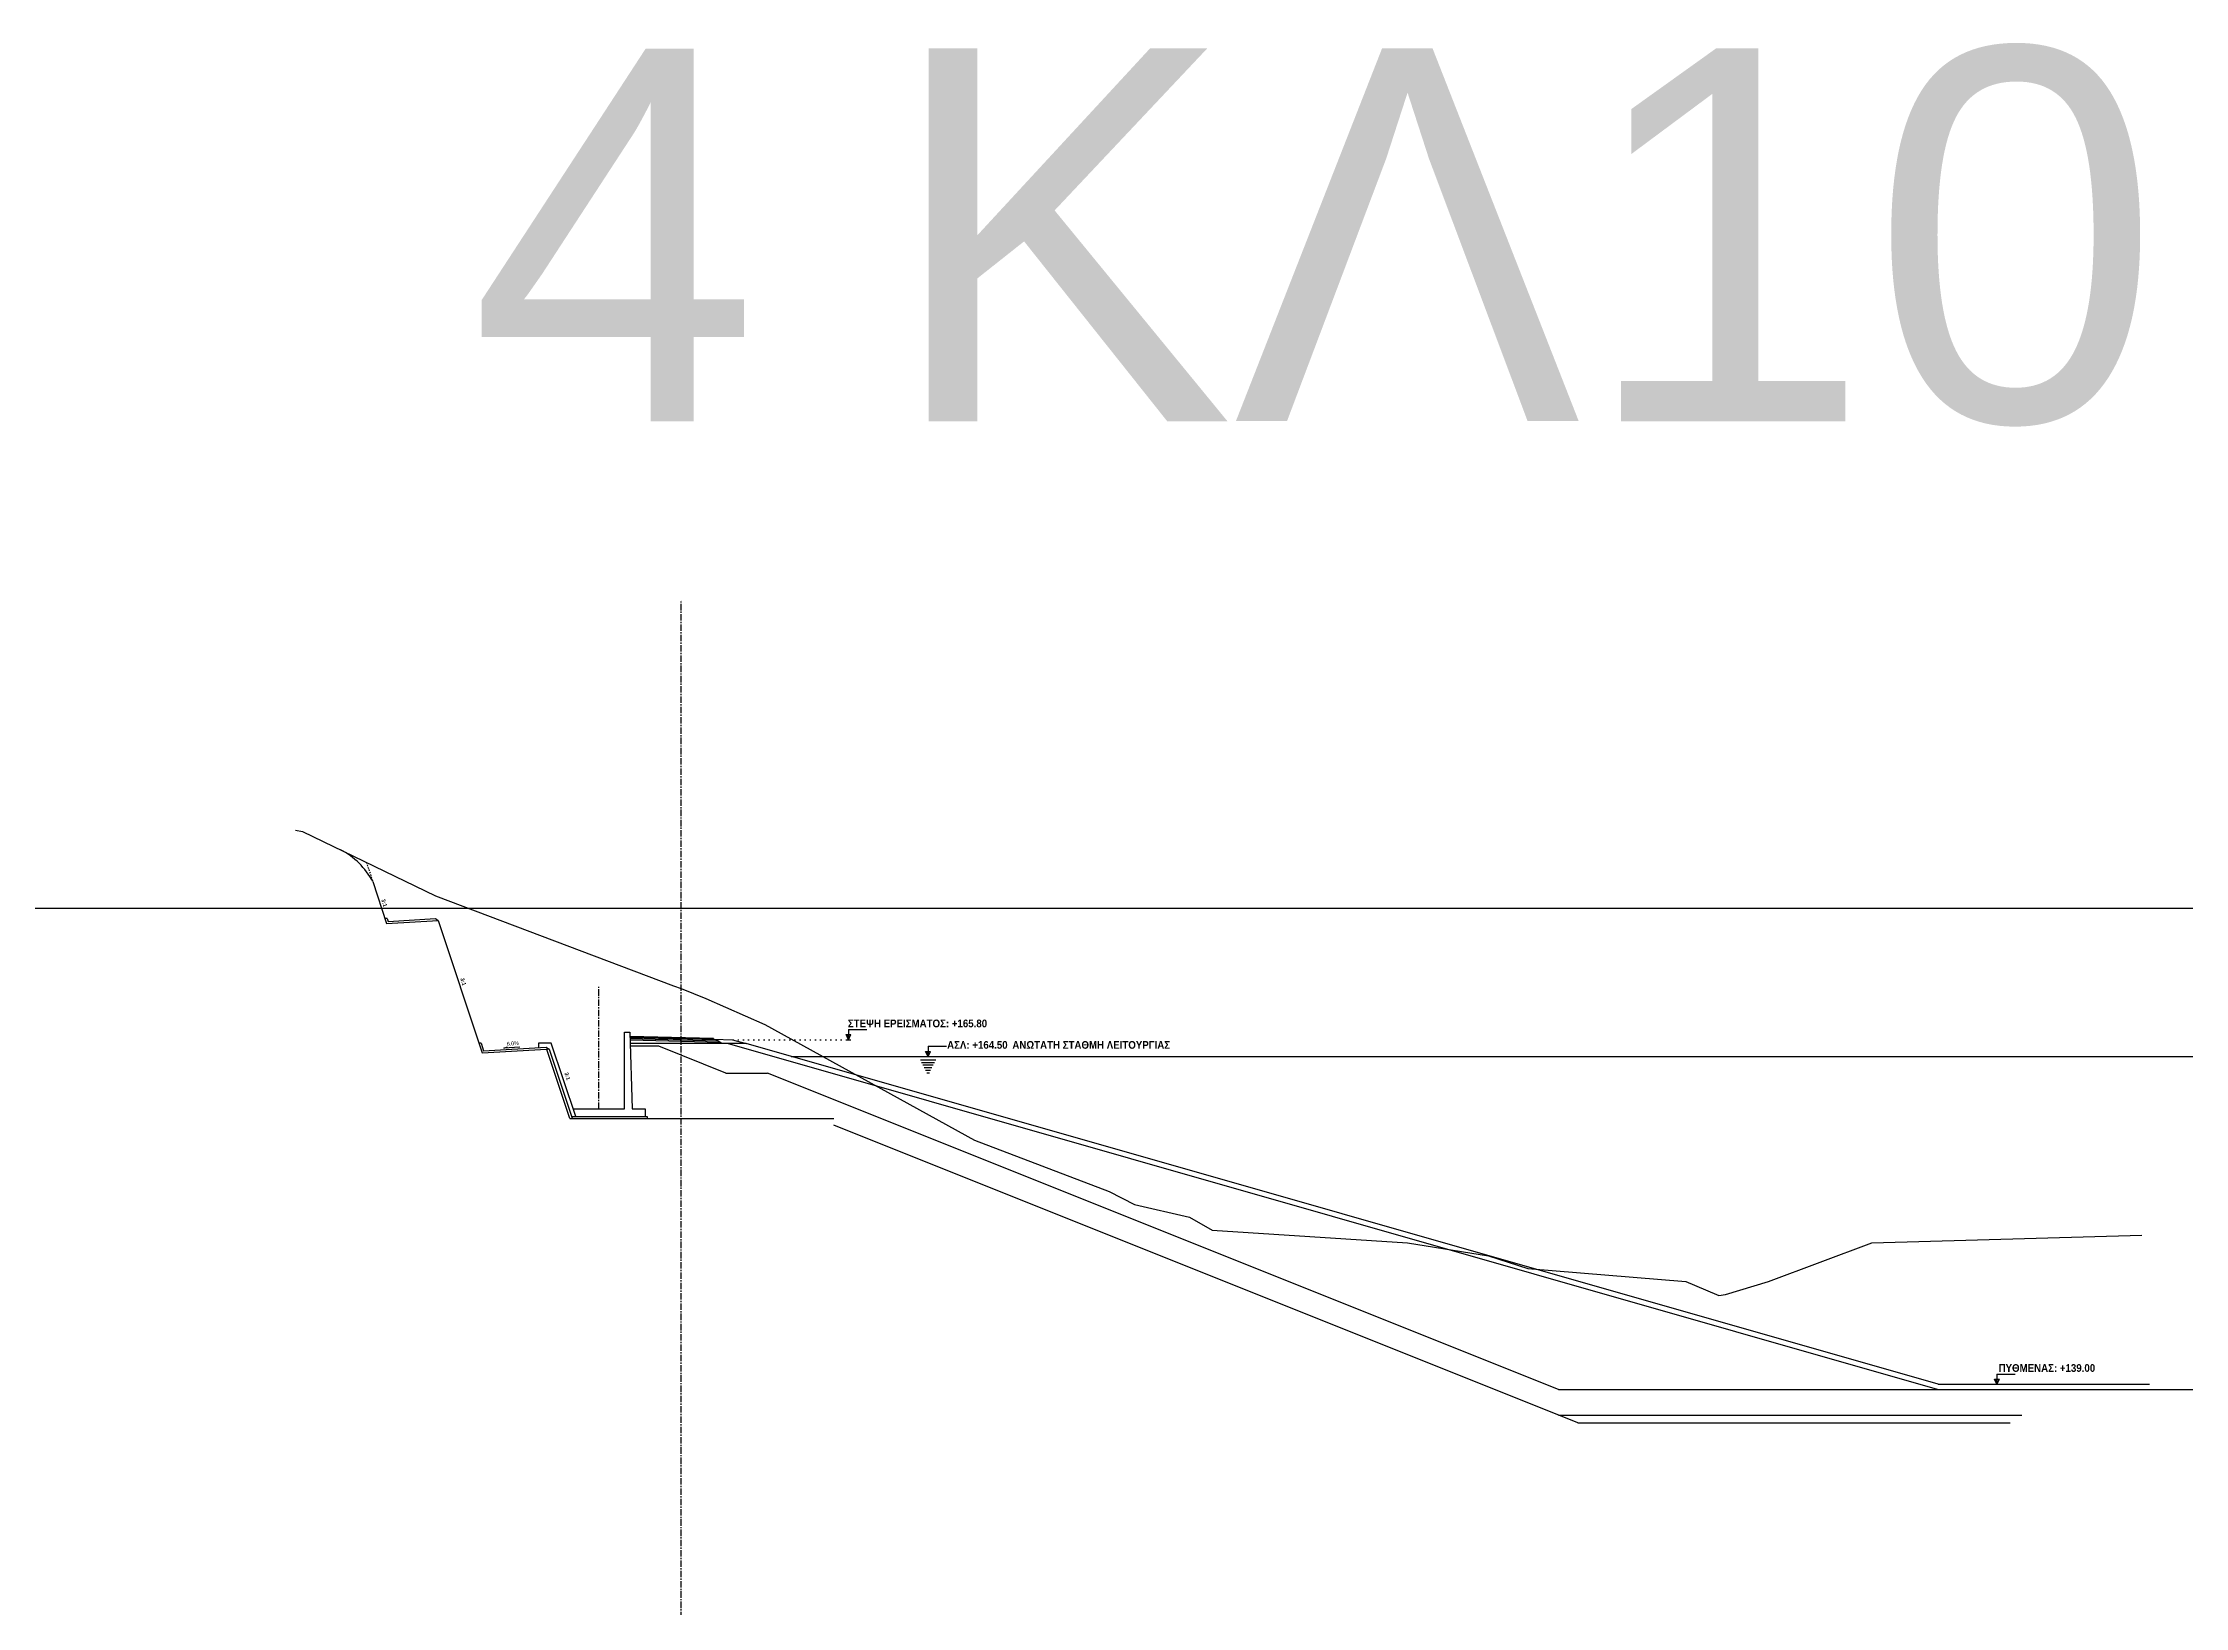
# Model space of a CAD drawing. Header units: millimetres. Extents: x 0 to 21250, y -160 to 246.
# Drawn here: x 2673.3 to 2840, y 121.7 to 243.3 of the extents above; entities that cross this region are included whole.
import ezdxf
from ezdxf.enums import TextEntityAlignment as Align

# ---------------------------------------------------------------- set-up
doc = ezdxf.new("R2010")
doc.units = ezdxf.units.MM
doc.linetypes.add('ACAD_ISO07W100', pattern=[3, 0, -3])
doc.linetypes.add('AXONAS', pattern=[7, 5, -1, 0, -1])
doc.layers.add('_Ν_nonPLOT', color=2, linetype='Continuous', plot=False)
doc.layers.add('_Ν_ΟΔΟ_ΑΞΟΝΕΣ', color=1, linetype='AXONAS', lineweight=30)
for name, color, linetype in [('_Ν_ΥΠΕΡΧΕΙΛΙΣΤΗΣ-ΕΚΤΡΟΠΗ', 7, 'Continuous'), ('DIM', 7, 'Continuous'), ('ΠΡΟ_1B-ΑΡΓ ΠΥΡΗΝΑΣ', 25, 'Continuous'), ('ΠΡΟ_2-ΛΕΠΤΟ ΦΙΛΤΡΟ', 85, 'Continuous'), ('ΠΡΟ_5-ΕΞΩΤ-ΣΩΜΑ ΣΤΗΡΙΞΗΣ', 45, 'Continuous'), ('ΠΡΟ_E1-ΛΙΘΟΡΡΙΠΗ ΑΝΑΝΤΗ', 7, 'Continuous'), ('ΠΡΟ_E2-ΛΙΘΟΡΡΙΠΗ ΚΑΤΑΝΤΙ', 7, 'Continuous'), ('ΠΡΟ_Εδαφος', 3, 'Continuous'), ('ΠΡΟ_ΕΚΣΚΑΦΕΣ', 1, 'Continuous'), ('ΠΡΟ_ΟΔΟ_ΑΣΦΑΛΤΙΚΑ', 5, 'Continuous'), ('ΠΡΟ_ΟΔΟ_ΕΡΕΙΣΜΑ', 3, 'Continuous'), ('ΠΡΟ_ΟΔΟΣΤΡΩΣΙΑ', 40, 'Continuous'), ('ΠΡΟ_ΣΚΥΡΟΔΕΜΑ', 251, 'Continuous'), ('ΠΡΟ_ΣΤΑΘΜΕΣ ΝΕΡΟΥ', 150, 'ZIGZAG')]:
    doc.layers.add(name, color=color, linetype=linetype)
doc.styles.add('ARIAL', font='arialbd.ttf')
doc.styles.get("Standard").update_dxf_attribs({"font": 'arial.ttf'})
doc.linetypes.add('ZIGZAG', pattern='A,0.0001,-0.2,[131,ltypeshp.shx,S=0.2,R=0,X=-0.2,Y=0],-0.4,[131,ltypeshp.shx,S=0.2,R=180,X=0.2,Y=0],-0.2', length=0.8001)

# ---------------------------------------------------------------- blocks, each defined once
blk = doc.blocks.new('A$C328C5918')
at = {"layer": 'DIM'}
h = blk.add_hatch(color=150, dxfattribs=at)
h.dxf.hatch_style = 1
h.paths.add_polyline_path([(0, 0), (0, 0.4), (-0.19, 0.4)])
at = {"layer": 'DIM', "color": 150, "linetype": 'Continuous'}
for p, q in [((0, 0), (-0.19, 0.4)), ((-0.19, 0.4), (0.19, 0.4)), ((0, 0.8), (0, 0)), ((0, 0), (0.19, 0.4))]:
    blk.add_line(p, q, dxfattribs=at)
at = {"layer": 'DIM', "color": 150}
for p, q in [((0, 0.8), (1.43, 0.8)), ((-0.6, -0.26), (0.6, -0.26)), ((-0.5, -0.46), (0.5, -0.46)), ((-0.4, -0.66), (0.4, -0.66)), ((-0.3, -0.86), (0.3, -0.86)), ((-0.2, -1.06), (0.2, -1.06)), ((-0.1, -1.26), (0.1, -1.26))]:
    blk.add_line(p, q, dxfattribs=at)
blk = doc.blocks.new('A$C1D7D0A12')
at = {"layer": 'DIM'}
h = blk.add_hatch(color=256, dxfattribs=at)
h.dxf.hatch_style = 1
h.paths.add_polyline_path([(0, 0), (0, 0.4), (-0.19, 0.4)])
at = {"layer": 'DIM', "linetype": 'Continuous'}
for p, q in [((0, 0), (-0.19, 0.4)), ((-0.19, 0.4), (0.19, 0.4)), ((-0.19, 0), (0.19, 0)), ((0, 0.8), (0, 0)), ((0, 0), (0.19, 0.4))]:
    blk.add_line(p, q, dxfattribs=at)
at = {"layer": 'DIM'}
blk.add_line((0, 0.8), (1.43, 0.8), dxfattribs=at)

msp = doc.modelspace()

# ---------------------------------------------------------------- linework, layer by layer
at = {"layer": '_Ν_nonPLOT'}
msp.add_line((21249.69, 176), (0, 176), dxfattribs=at)
at = {"layer": '_Ν_ΟΔΟ_ΑΞΟΝΕΣ', "ltscale": 0.1}
for p, q in [((2722.97, 0), (2722.97, 200)), ((2716.57, 160.43), (2716.57, 169.96))]:
    msp.add_line(p, q, dxfattribs=at)
at = {"layer": '_Ν_ΥΠΕΡΧΕΙΛΙΣΤΗΣ-ΕΚΤΡΟΠΗ'}
for p, q in [((2711.87, 165.53), (2711.87, 165.19)), ((2714.51, 159.68), (2712.72, 165.05)), ((2714.77, 159.83), (2712.87, 165.53)), ((2718.57, 160.43), (2718.57, 166.4)), ((2718.57, 166.4), (2718.97, 166.4)), ((2718.97, 166.4), (2719.17, 160.43)), ((2714.57, 160.43), (2718.57, 160.43)), ((2719.17, 160.43), (2720.17, 160.43)), ((2720.17, 160.43), (2720.17, 159.83))]:
    msp.add_line(p, q, dxfattribs=at)
for points in [[(2712.87, 165.53), (2711.87, 165.53)], [(2712.71, 165.08), (2712.5, 165.08)]]:
    msp.add_lwpolyline(points, dxfattribs=at)
at = {"layer": 'DIM', "flags": 128}
msp.add_lwpolyline([(2710.41, 165.23), (2709.17, 165.15), (2709.47, 165.26)], dxfattribs=at)
at = {"layer": 'ΠΡΟ_1B-ΑΡΓ ΠΥΡΗΝΑΣ'}
for p, q in [((2721.23, 165.3), (2719.01, 165.3)), ((2726.45, 163.21), (2721.23, 165.3)), ((2726.45, 163.21), (2729.69, 163.21)), ((2791.22, 138.6), (2729.69, 163.21)), ((2791.22, 138.6), (2866.37, 138.6))]:
    msp.add_line(p, q, dxfattribs=at)
at = {"layer": 'ΠΡΟ_2-ΛΕΠΤΟ ΦΙΛΤΡΟ'}
msp.add_line((2791.22, 136.6), (2827.26, 136.6), dxfattribs=at)
at = {"layer": 'ΠΡΟ_5-ΕΞΩΤ-ΣΩΜΑ ΣΤΗΡΙΞΗΣ'}
for p, q in [((2726.61, 165.5), (2719, 165.5)), ((2820.72, 138.6), (2726.57, 165.5))]:
    msp.add_line(p, q, dxfattribs=at)
at = {"layer": 'ΠΡΟ_E1-ΛΙΘΟΡΡΙΠΗ ΑΝΑΝΤΗ'}
for q in [(2728.02, 165.5), (2837.2, 139)]:
    msp.add_line((2820.77, 139), q, dxfattribs=at)
msp.add_lwpolyline([(2728.02, 165.5), (2726.61, 165.5)], dxfattribs=at)
at = {"layer": 'ΠΡΟ_E2-ΛΙΘΟΡΡΙΠΗ ΚΑΤΑΝΤΙ', "linetype": 'ACAD_ISO07W100', "ltscale": 0.1}
msp.add_line((2726.97, 165.8), (2735.8, 165.8), dxfattribs=at)
at = {"layer": 'ΠΡΟ_Εδαφος'}
msp.add_lwpolyline([(2692.97, 182.1), (2693.52, 182), (2703.85, 177), (2722.37, 170), (2722.97, 169.8), (2724.9, 169), (2729.49, 167), (2745.8, 158), (2756.26, 154), (2758.25, 153), (2762.53, 152), (2764.29, 151), (2779.47, 150), (2785.77, 149), (2788.84, 148), (2801.12, 147), (2803.51, 146), (2803.7, 145.9), (2804.22, 146), (2807.55, 147), (2815.61, 150), (2836.6, 150.6)], dxfattribs=at)
at = {"layer": 'ΠΡΟ_ΕΚΣΚΑΦΕΣ', "linetype": 'ACAD_ISO07W100', "ltscale": 0.02}
msp.add_line((2698.48, 179.6), (2698.98, 178.1), dxfattribs=at)
at = {"layer": 'ΠΡΟ_ΕΚΣΚΑΦΕΣ'}
for p, q in [((2698.98, 178.1), (2700.06, 174.84)), ((2700.06, 174.84), (2704.06, 175.08)), ((2704.06, 175.08), (2707.5, 164.78)), ((2707.5, 164.78), (2712.5, 165.08)), ((2714.3, 159.68), (2712.51, 165.05)), ((2714.3, 159.68), (2734.85, 159.68)), ((2792.72, 136), (2734.85, 159.15)), ((2792.72, 136), (2826.36, 136))]:
    msp.add_line(p, q, dxfattribs=at)
msp.add_arc((2693.72, 175.28), 5.97, 28.2518, 62.4785, dxfattribs=at)
at = {"layer": 'ΠΡΟ_ΟΔΟ_ΑΣΦΑΛΤΙΚΑ', "linetype": 'Continuous', "lineweight": -3, "ltscale": 2}
for p, q in [((2725.48, 165.9), (2718.99, 166.06)), ((2725.53, 165.85), (2718.99, 166.01))]:
    msp.add_line(p, q, dxfattribs=at)
msp.add_lwpolyline([(2725.49, 165.85), (2725.49, 165.88), (2725.48, 165.9)], dxfattribs=at)
at = {"layer": 'ΠΡΟ_ΟΔΟ_ΑΣΦΑΛΤΙΚΑ', "linetype": 'Continuous', "lineweight": -3, "ltscale": 2, "flags": 128}
msp.add_lwpolyline([(2725.53, 165.85), (2725.54, 165.83), (2725.54, 165.8)], dxfattribs=at)
at = {"layer": 'ΠΡΟ_ΟΔΟ_ΕΡΕΙΣΜΑ', "linetype": 'Continuous', "lineweight": -3, "ltscale": 2}
msp.add_lwpolyline([(2725.53, 165.85), (2726.97, 165.8), (2728.02, 165.5)], dxfattribs=at)
at = {"layer": 'ΠΡΟ_ΟΔΟΣΤΡΩΣΙΑ'}
for p, q in [((2725.69, 165.8), (2718.99, 165.96)), ((2725.85, 165.69), (2718.99, 165.86)), ((2726, 165.59), (2719, 165.76)), ((2726.14, 165.5), (2725.69, 165.8))]:
    msp.add_line(p, q, dxfattribs=at)
at = {"layer": 'ΠΡΟ_ΣΚΥΡΟΔΕΜΑ'}
for p, q in [((2700.1, 175.22), (2699.94, 175.22)), ((2700.1, 175.22), (2700.17, 175)), ((2700.17, 175), (2703.86, 175.22)), ((2703.86, 175.22), (2704.06, 175.08)), ((2707.41, 165.53), (2707.25, 165.53)), ((2707.41, 165.53), (2707.6, 164.94)), ((2707.6, 164.94), (2712.48, 165.23)), ((2712.48, 165.23), (2712.71, 165.08)), ((2714.46, 159.83), (2720.32, 159.83)), ((2720.32, 159.83), (2720.32, 159.68))]:
    msp.add_line(p, q, dxfattribs=at)
at = {"layer": 'ΠΡΟ_ΣΤΑΘΜΕΣ ΝΕΡΟΥ', "ltscale": 0.1}
msp.add_lwpolyline([(2731.52, 164.5), (2926.45, 164.5)], dxfattribs=at)

# ---------------------------------------------------------------- block references
at = {"layer": 'DIM'}
for p in [(2735.99, 165.8), (2825.33, 139)]:
    msp.add_blockref('A$C1D7D0A12', p, dxfattribs=at)
at = {"layer": 'ΠΡΟ_ΣΤΑΘΜΕΣ ΝΕΡΟΥ'}
msp.add_blockref('A$C328C5918', (2742.18, 164.5), dxfattribs=at)

# ---------------------------------------------------------------- texts
for s, height, p in [('KΛ10', 29.004, (2738.91, 213.9)), ('4', 29, (2706.53, 213.9))]:
    msp.add_text(s, height=height).set_placement(p)
at = {"layer": 'DIM', "style": 'ARIAL'}
for p in [(2699.64, 176.69), (2705.79, 170.56), (2713.89, 163.21)]:
    msp.add_text('3:1', height=0.3, rotation=288, dxfattribs=at).set_placement(p)
at = {"layer": 'DIM', "style": 'ARIAL', "width": 0.9}
for s, p in [('ΣΤΕΨΗ ΕΡΕΙΣΜΑΤΟΣ: +165.80', (2735.94, 166.77)), ('ΠΥΘΜΕΝΑΣ: +139.00', (2825.46, 139.97))]:
    msp.add_text(s, height=0.6, dxfattribs=at).set_placement(p)
at = {"layer": 'DIM', "width": 0.85}
msp.add_text('6.0%%%', height=0.3, rotation=4.5611, dxfattribs=at).set_placement((2709.42, 165.33))
at = {"layer": 'DIM', "color": 150, "style": 'ARIAL', "width": 0.9}
msp.add_text('ΑΣΛ: +164.50', height=0.6, dxfattribs=at).set_placement((2743.66, 165.1))
msp.add_text('ΑΝΩΤΑΤΗ ΣΤΑΘΜΗ ΛΕΙΤΟΥΡΓΙΑΣ', height=0.6, dxfattribs=at).set_placement((2761.01, 165.1), align=Align.RIGHT)

doc.saveas('drawing.dxf')
